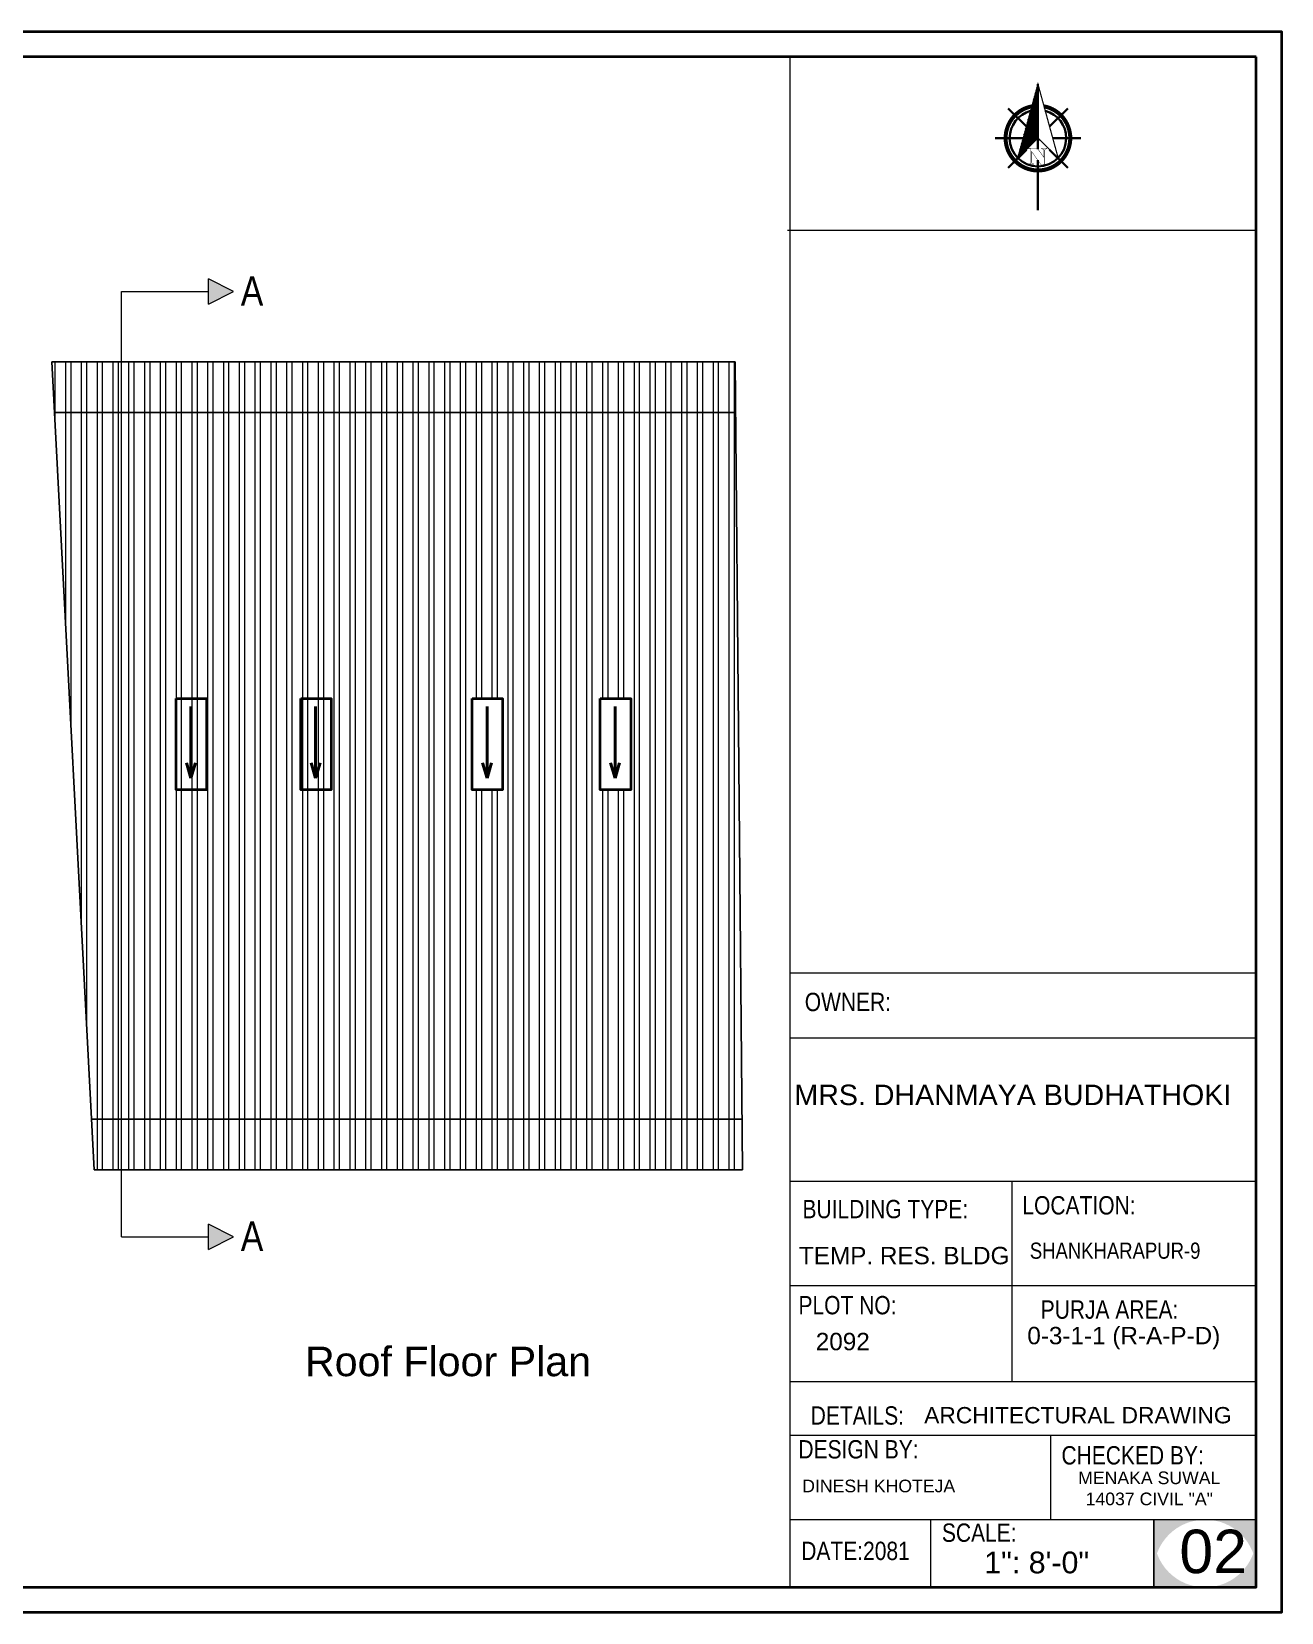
# Model space of a CAD drawing. Header units: inches. Extents: x 380359 to 404964, y -48881 to -44155.
# Drawn here: x 396066 to 396659, y -48221 to -47471 of the extents above; entities that cross this region are included whole.
import ezdxf

# ---------------------------------------------------------------- set-up
doc = ezdxf.new("R2010")
doc.units = ezdxf.units.IN
doc.header["$LTSCALE"] = 2
doc.header["$MEASUREMENT"] = 0
doc.layers.get('0').update_dxf_attribs({"linetype": 'CONTINUOUS'})
for name, color, linetype, lineweight in [('DIM_LINE', 173, 'CONTINUOUS', 20), ('DIMENTION', 140, 'CONTINUOUS', 0), ('door', 20, 'CONTINUOUS', 35), ('Rebars', 1, 'CONTINUOUS', 13), ('Siteplan', 7, 'CONTINUOUS', 30), ('TEXT', 181, 'CONTINUOUS', 25), ('WALL - A', 1, 'CONTINUOUS', 40)]:
    doc.layers.add(name, color=color, linetype=linetype, lineweight=lineweight)
doc.layers.add('Normal Wall', color=7, linetype='CONTINUOUS', lineweight=35, true_color=0xffaf89)
doc.layers.add('Rear Wall', color=7, linetype='CONTINUOUS', lineweight=20, true_color=0xd4e480)
doc.styles.get("Standard").update_dxf_attribs({"font": 'ARIALN.TTF'})
doc.styles.add('SwissBT', font='swiss.ttf', dxfattribs={"height": 12})
pattern_1 = [(90, (21.77, -2008.118), (-7.5, 0), []), (90, (24.27, -2005.618), (-7.5, 0), [])]

# ---------------------------------------------------------------- blocks, each defined once
blk = doc.blocks.new('*X29')
at = {"color": 0}
for p, q in [((146.95, -410.95), (147.62, -410.29)), ((147.15, -410.22), (147.62, -409.76)), ((147.35, -409.49), (147.62, -409.23)), ((147.55, -408.76), (147.62, -408.7)), ((145.56, -416.06), (147.62, -414)), ((145.76, -415.33), (147.62, -413.47)), ((145.96, -414.6), (147.62, -412.94)), ((146.16, -413.87), (147.62, -412.41)), ((146.36, -413.14), (147.62, -411.88)), ((146.55, -412.41), (147.62, -411.35)), ((146.75, -411.68), (147.62, -410.82)), ((143.96, -421.9), (147.62, -418.24)), ((144.16, -421.17), (147.62, -417.71)), ((144.36, -420.44), (147.62, -417.18)), ((144.56, -419.71), (147.62, -416.65)), ((144.76, -418.98), (147.62, -416.12)), ((144.96, -418.25), (147.62, -415.59)), ((145.16, -417.52), (147.62, -415.06)), ((145.36, -416.79), (147.62, -414.53)), ((142.76, -426.28), (147.62, -421.42)), ((142.96, -425.55), (147.62, -420.89)), ((143.16, -424.82), (147.62, -420.36)), ((143.36, -424.09), (147.62, -419.83)), ((143.56, -423.36), (147.62, -419.3)), ((143.76, -422.63), (147.62, -418.77))]:
    blk.add_line(p, q, dxfattribs=at)
blk = doc.blocks.new('NORTH_15')
for p, q in [((0, 3.66), (0, 10.62)), ((-2.87, 2.87), (-7.37, 7.37)), ((2.87, 2.87), (7.37, 7.37)), ((-13.37, 0), (2.72, 0)), ((5.49, 0), (17.83, 0)), ((-2.87, -2.87), (-7.37, -7.37)), ((0, -3.66), (0, -10.62)), ((2.87, -2.87), (7.37, -7.37))]:
    blk.add_line(p, q)
at = {"const_width": 1}
for points in [[(0, -8, 1), (0, 8, 0.359415), (-7.86, 1.52, 1)], [(-7.86, -1.52, 0.359415), (0, -8, 1)]]:
    blk.add_lwpolyline(points, format="xyb", dxfattribs=at)
for points, const_width in [([(4.96, -5.01), (-13.37, 0), (4.9, 5), (0, 0), (4.96, -5.01)], 0.3), ([(5.93, -1.55), (6, -1.55), (6.07, -1.54), (6.13, -1.53), (6.17, -1.52), (6.22, -1.51), (6.26, -1.49), (6.28, -1.47), (6.3, -1.45), (6.32, -1.42), (6.33, -1.39), (6.35, -1.34), (6.36, -1.29), (6.37, -1.23), (6.38, -1.16), (6.38, -1.08), (6.38, -1), (6.54, -1), (6.54, -2.34), (6.38, -2.34), (6.38, -2.3), (6.38, -2.23), (6.38, -2.16), (6.37, -2.09), (6.36, -2.04), (6.35, -1.99), (6.33, -1.95), (6.32, -1.91), (6.3, -1.88), (6.28, -1.86), (6.26, -1.83), (6.22, -1.81), (6.18, -1.8), (6.13, -1.78), (6.07, -1.77), (6.01, -1.76), (5.95, -1.76), (2.66, -1.76), (2.66, -2.34), (2.5, -2.34), (2.5, -0.16), (4.71, 1.44), (3.14, 1.44), (3.07, 1.44), (3, 1.43), (2.94, 1.42), (2.89, 1.41), (2.85, 1.4), (2.81, 1.38), (2.78, 1.36), (2.76, 1.34), (2.74, 1.31), (2.72, 1.27), (2.7, 1.22), (2.69, 1.17), (2.68, 1.11), (2.67, 1.04), (2.66, 0.97), (2.66, 0.89), (2.66, 0.87), (2.5, 0.87), (2.5, 2.21), (2.66, 2.21), (2.66, 2.17), (2.66, 2.09), (2.67, 2.03), (2.68, 1.97), (2.69, 1.91), (2.7, 1.86), (2.71, 1.82), (2.73, 1.78), (2.75, 1.76), (2.77, 1.74), (2.8, 1.72), (2.85, 1.7), (2.89, 1.68), (2.94, 1.67), (3, 1.66), (3.07, 1.66), (3.14, 1.66), (6.54, 1.66), (6.54, 0.75), (3.33, -1.55), (5.93, -1.55), (5.93, -1.55)], 0.1)]:
    blk.add_lwpolyline(points, dxfattribs=dict(const_width=const_width))
for start, end in [(90, 164.973), (270, 90), (195.027, 270)]:
    blk.add_arc((0, 0), 7, start, end)
at = {"rotation": 90}
blk.add_blockref('*X29', (-421.89, -147.62), dxfattribs=at)
blk = doc.blocks.new('A$C0BDB7EE9')
at = {"layer": 'Siteplan', "xscale": 2.999999999999779, "yscale": 2.999999999999779, "zscale": 2.999999999999779, "rotation": 247.8612575918487}
blk.add_blockref('NORTH_15', (20.2, 49.5), dxfattribs=at)
blk = doc.blocks.new('A$C327B4BBD')
at = {"layer": 'DIMENTION', "ltscale": 0.3, "xscale": 1.171875000000082, "yscale": 1.171875000000082, "zscale": 1.171875000000082, "rotation": 112.1387424081494}
blk.add_blockref('A$C0BDB7EE9', (16.1, 0), dxfattribs=at)

msp = doc.modelspace()

# ---------------------------------------------------------------- hatches: boundary and pattern name
at = {"linetype": 'ByBlock', "lineweight": 5}
for points in [[(396161.47, -47593.99), (396149.47, -47599.99), (396149.47, -47587.99)], [(396161.47, -48042.76), (396149.47, -48048.76), (396149.47, -48036.76)]]:
    msp.add_hatch(color=7, dxfattribs=at).paths.add_polyline_path(points)
msp.add_hatch(color=0).paths.add_polyline_path([(396647.1, -48177.03), (396622.79, -48177.03, -0.414214), (396647.1, -48201.34)])
at = {"layer": 'DIM_LINE'}
h = msp.add_hatch(dxfattribs=at)
h.set_pattern_fill('ANSI32', color=256, scale=20, angle=45)
h.set_pattern_definition(pattern_1)
h.paths.add_polyline_path([(396221.76, -47627.35), (396075.14, -47627.35), (396076.4, -47651.35), (396221.76, -47651.35)])
h = msp.add_hatch(dxfattribs=at)
h.set_pattern_fill('ANSI32', color=256, scale=20, angle=45)
h.set_pattern_definition(pattern_1)
h.paths.add_polyline_path([(396399.71, -47627.35), (396221.76, -47627.35), (396221.76, -47651.35), (396399.93, -47651.35)])
h = msp.add_hatch(dxfattribs=at)
h.set_pattern_fill('ANSI32', color=256, scale=20, angle=45)
h.set_pattern_definition(pattern_1)
h.paths.add_polyline_path([(396108.3, -47651.35), (396076.4, -47651.35), (396094.03, -47986.89), (396108.3, -47986.89)])
h.paths.add_polyline_path([(396207.81, -47787.24), (396193.36, -47787.24), (396193.36, -47830.57), (396207.81, -47830.57)], flags=17)
h.paths.add_polyline_path([(396148.65, -47787.24), (396134.2, -47787.24), (396134.2, -47830.57), (396148.65, -47830.57)], flags=17)
h = msp.add_hatch(dxfattribs=at)
h.set_pattern_fill('ANSI32', color=256, scale=20, angle=45)
h.set_pattern_definition(pattern_1)
h.paths.add_polyline_path([(396108.3, -47651.35), (396108.3, -47986.89), (396402.96, -47986.89), (396399.93, -47651.35)])
h.paths.add_polyline_path([(396335.6, -47787.24), (396350.05, -47787.24), (396350.05, -47830.57), (396335.6, -47830.57)], flags=16)
h.paths.add_polyline_path([(396289.23, -47787.24), (396289.23, -47830.57), (396274.78, -47830.57), (396274.78, -47787.24)], flags=16)
h = msp.add_hatch(dxfattribs=at)
h.set_pattern_fill('ANSI32', color=256, scale=20, angle=45)
h.set_pattern_definition(pattern_1)
h.paths.add_polyline_path([(396221.76, -47986.89), (396094.03, -47986.89), (396095.29, -48010.89), (396221.76, -48010.89)])
h = msp.add_hatch(dxfattribs=at)
h.set_pattern_fill('ANSI32', color=256, scale=20, angle=45)
h.set_pattern_definition(pattern_1)
h.paths.add_polyline_path([(396402.96, -47986.89), (396221.76, -47986.89), (396221.76, -48010.89), (396403.18, -48010.89)])
at = {"layer": 'TEXT'}
for points in [[(396622.79, -48177.03), (396598.48, -48177.03), (396598.48, -48201.34, -0.414214)], [(396622.79, -48177.03), (396598.48, -48177.03), (396598.48, -48201.34, -0.414214)], [(396647.1, -48177.03), (396622.79, -48177.03, -0.414214), (396647.1, -48201.34)], [(396598.48, -48184.85), (396598.48, -48209.16), (396622.79, -48209.16, -0.414214)], [(396598.48, -48184.85), (396598.48, -48209.16), (396622.79, -48209.16, -0.414214)], [(396647.1, -48184.85, -0.414214), (396622.79, -48209.16), (396647.1, -48209.16)], [(396647.1, -48184.85, -0.414214), (396622.79, -48209.16), (396647.1, -48209.16)]]:
    msp.add_hatch(color=0, dxfattribs=at).paths.add_polyline_path(points)

# ---------------------------------------------------------------- linework, layer by layer
at = {"color": 7, "linetype": 'ByBlock', "lineweight": 5}
for p, q in [((396149.47, -47599.99), (396149.47, -47587.99)), ((396161.47, -47593.99), (396149.47, -47587.99)), ((396108.3, -48042.76), (396108.3, -47593.99)), ((396108.3, -47593.99), (396149.47, -47593.99)), ((396149.47, -47599.99), (396161.47, -47593.99)), ((396149.47, -48048.76), (396149.47, -48036.76)), ((396161.47, -48042.76), (396149.47, -48036.76)), ((396108.3, -48042.76), (396149.47, -48042.76)), ((396149.47, -48048.76), (396161.47, -48042.76))]:
    msp.add_line(p, q, dxfattribs=at)
at = {"ltscale": 0.5}
for p, q in [((396399.71, -47627.35), (396075.14, -47627.35)), ((396075.14, -47627.35), (396095.29, -48010.89)), ((396403.18, -48010.89), (396399.71, -47627.35)), ((396399.93, -47651.35), (396076.4, -47651.35)), ((396094.06, -47986.89), (396402.96, -47986.89)), ((396095.29, -48010.89), (396403.18, -48010.89))]:
    msp.add_line(p, q, dxfattribs=at)
at = {"color": 0}
msp.add_line((396598.48, -48177.03), (396598.48, -48209.16), dxfattribs=at)
msp.add_line((396598.48, -48177.03), (396598.48, -48209.16), dxfattribs=at)
at = {"layer": 'DIM_LINE'}
for points in [[(396134.2, -47830.57), (396148.65, -47830.57), (396148.65, -47787.24), (396134.2, -47787.24)], [(396193.36, -47830.57), (396207.81, -47830.57), (396207.81, -47787.24), (396193.36, -47787.24)], [(396274.78, -47830.57), (396289.23, -47830.57), (396289.23, -47787.24), (396274.78, -47787.24)], [(396335.6, -47830.57), (396350.05, -47830.57), (396350.05, -47787.24), (396335.6, -47787.24)]]:
    msp.add_lwpolyline(points, close=True, dxfattribs=at)
at = {"layer": 'door', "ltscale": 0.5}
for points in [[(396134.2, -47787.24), (396148.65, -47787.24), (396148.65, -47830.57), (396134.2, -47830.57)], [(396193.36, -47787.24), (396207.81, -47787.24), (396207.81, -47830.57), (396193.36, -47830.57)], [(396274.78, -47787.24), (396289.23, -47787.24), (396289.23, -47830.57), (396274.78, -47830.57)], [(396335.6, -47787.24), (396350.05, -47787.24), (396350.05, -47830.57), (396335.6, -47830.57)]]:
    msp.add_lwpolyline(points, close=True, dxfattribs=at)
at = {"layer": 'Normal Wall'}
for points in [[(395601, -47470.54), (396659.01, -47470.54), (396659.01, -48221.07), (395601, -48221.07)], [(395601, -47470.54), (396659.01, -47470.54), (396659.01, -48221.07), (395601, -48221.07)], [(396647.1, -47482.45), (395624.82, -47482.45), (395624.82, -48209.16), (396647.1, -48209.16)], [(396647.1, -47482.45), (395624.82, -47482.45), (395624.82, -48209.16), (396647.1, -48209.16)]]:
    msp.add_lwpolyline(points, close=True, dxfattribs=at)
at = {"layer": 'Rear Wall'}
for p, q in [((396425.68, -47926.72), (396425.68, -47482.45)), ((396424.5, -47564.74), (396647.1, -47564.74)), ((396425.68, -47917.45), (396647.1, -47917.45)), ((396425.68, -47917.45), (396647.1, -47917.45)), ((396425.68, -47917.45), (396647.1, -47917.45)), ((396425.68, -47917.45), (396647.1, -47917.45)), ((396425.68, -47948.26), (396647.1, -47948.26)), ((396425.68, -47948.26), (396647.1, -47948.26)), ((396425.68, -48016.32), (396647.1, -48016.32)), ((396425.68, -48016.32), (396647.1, -48016.32)), ((396530.95, -48016.32), (396530.95, -48102.22)), ((396530.95, -48016.32), (396530.95, -48111.48)), ((396425.68, -48065.81), (396647.1, -48065.81)), ((396425.68, -48065.81), (396647.1, -48065.81)), ((396425.68, -48111.48), (396647.1, -48111.48)), ((396425.68, -48136.92), (396647.1, -48136.92)), ((396425.68, -48136.92), (396647.1, -48136.92)), ((396549.53, -48177.03), (396549.53, -48136.92)), ((396549.53, -48177.03), (396549.53, -48136.92)), ((396425.68, -48177.03), (396647.1, -48177.03)), ((396425.68, -48177.03), (396647.1, -48177.03)), ((396492.42, -48177.03), (396492.42, -48209.16)), ((396492.42, -48177.03), (396492.42, -48209.16))]:
    msp.add_line(p, q, dxfattribs=at)
msp.add_lwpolyline([(396425.68, -47917.45), (396647.1, -47917.45), (396647.1, -48209.16), (396425.68, -48209.16)], close=True, dxfattribs=at)
msp.add_lwpolyline([(396425.68, -47917.45), (396647.1, -47917.45), (396647.1, -48209.16), (396425.68, -48209.16)], close=True, dxfattribs=at)
at = {"layer": 'WALL - A'}
for p, q in [((396141.23, -47791.01), (396141.23, -47824.98)), ((396200.39, -47791.01), (396200.39, -47824.98)), ((396281.81, -47791.01), (396281.81, -47824.98)), ((396342.63, -47791.01), (396342.63, -47824.98)), ((396141.23, -47824.98), (396139.11, -47817.69)), ((396141.23, -47824.98), (396143.36, -47817.69)), ((396200.39, -47824.98), (396198.26, -47817.69)), ((396200.39, -47824.98), (396202.52, -47817.69)), ((396281.81, -47824.98), (396279.69, -47817.69)), ((396281.81, -47824.98), (396283.94, -47817.69)), ((396342.63, -47824.98), (396340.51, -47817.69)), ((396342.63, -47824.98), (396344.76, -47817.69))]:
    msp.add_line(p, q, dxfattribs=at)

# ---------------------------------------------------------------- block references
at = {"layer": 'Rebars', "xscale": 0.5459999999999999, "yscale": 0.5459999999999999, "zscale": 0.5459999999999999, "rotation": 270}
msp.add_blockref('A$C327B4BBD', (396543.37, -47546.53), dxfattribs=at)

# ---------------------------------------------------------------- texts
at = {"color": 0}
for s, p in [('OWNER:', (396432.68, -47935.6)), ('LOCATION:', (396536.02, -48032.15))]:
    msp.add_text(s, height=8.704, dxfattribs=at).set_placement(p)
at = {"color": 7, "linetype": 'ByBlock', "lineweight": 5, "char_height": 14}
for s, insert, width, attachment_point in [('A', (396175.57, -47586.7), 26.5803, 3), ('A', (396175.57, -48035.47), 26.5803, 3), ('{\\fArial CE|b0|i0|c0|p34;Roof\\fArial CE|b0|i0|c238|p34; Floor Plan}', (396263.29, -48102.02), 235.547, 5)]:
    msp.add_mtext(s, dxfattribs=dict(at, insert=insert, width=width, attachment_point=attachment_point))
at = {"layer": 'TEXT', "color": 0}
for s, height, p in [('OWNER:', 8.704, (396432.68, -47935.6)), ('LOCATION:', 8.704, (396536.02, -48032.15)), ('CHECKED BY:', 8.7044, (396554.58, -48150.84)), ('CHECKED BY:', 8.7044, (396554.58, -48150.84)), ('SCALE:', 8.704, (396497.81, -48187.57)), ('SCALE:', 8.704, (396497.81, -48187.57))]:
    msp.add_text(s, height=height, dxfattribs=at).set_placement(p)
at = {"layer": 'TEXT', "color": 0, "linetype": 'ByBlock', "style": 'SwissBT'}
for s, insert, char_height, width, attachment_point in [('MRS. DHANMAYA BUDHATHOKI', (396531.48, -47970.5), 9.72, 217.5111, 2), ('ARCHITECTURAL DRAWING', (396489.4, -48123.57), 7.7396, 268.5322, 1), ('DINESH KHOTEJA', (396431.47, -48158.05), 6, 201.5276, 1), ('MENAKA SUWAL\\P14037 CIVIL "A"', (396596.27, -48154.18), 6, 88.5492, 2)]:
    msp.add_mtext(s, dxfattribs=dict(at, insert=insert, char_height=char_height, width=width, attachment_point=attachment_point))
at = {"layer": 'TEXT', "color": 0, "attachment_point": 1}
for s, insert, char_height, width in [('BUILDING TYPE:', (396431.6, -48025.23), 8.7044, 148.5551), ('BUILDING TYPE:', (396431.6, -48025.23), 8.7044, 148.5551), ('PLOT NO: ', (396429.7, -48070.84), 8.704, 138.0271), ('PLOT NO: ', (396429.7, -48070.84), 8.704, 138.0271), ('PURJA AREA:', (396544.71, -48072.94), 8.7044, 197.5821), ('PURJA AREA:', (396544.71, -48072.94), 8.7044, 197.5821), ('DETAILS: ', (396435.5, -48123.22), 8.704, 138.0271), ('DESIGN BY:', (396429.66, -48139.28), 8.704, 138.0271), ('DESIGN BY:', (396429.66, -48139.28), 8.704, 138.0271), ('DATE:2081', (396431.01, -48187.51), 8.704, 34.8177)]:
    msp.add_mtext(s, dxfattribs=dict(at, insert=insert, char_height=char_height, width=width))
at = {"layer": 'TEXT', "color": 0, "style": 'SwissBT'}
for s, insert, char_height, width, attachment_point in [('TEMP. RES. BLDG', (396429.92, -48047.53), 8.2555, 163.2142, 1), ('0-3-1-1 (R-A-P-D)', (396584.17, -48085.51), 8.2555, 163.2142, 2), ('2092', (396437.91, -48088.35), 8.256, 163.2142, 1), ('02', (396610.58, -48181.8), 20.639, 20.1585, 1)]:
    msp.add_mtext(s, dxfattribs=dict(at, insert=insert, char_height=char_height, width=width, attachment_point=attachment_point))
at = {"layer": 'TEXT', "color": 0, "linetype": 'ByBlock', "insert": (396539.55, -48045.49), "char_height": 7.6711, "attachment_point": 1}
msp.add_mtext_dynamic_manual_height_columns('SHANKHARAPUR-9', width=381.0351, gutter_width=1.53, heights=[0], dxfattribs=at)
at = {"layer": 'TEXT', "color": 0, "ltscale": 0.5, "insert": (396517.89, -48192.21), "char_height": 10.319, "width": 127.5344, "attachment_point": 1, "style": 'SwissBT'}
msp.add_mtext('1": 8\'-0"', dxfattribs=at)
msp.add_mtext('1": 8\'-0"', dxfattribs=at)

doc.saveas('drawing.dxf')
